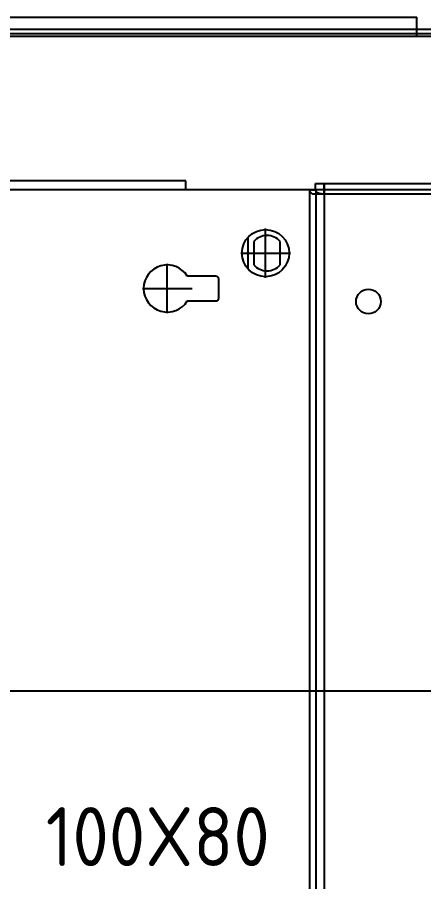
# Model space of a CAD drawing. Header units: millimetres. Extents: x 37984 to 70752, y 14140 to 37584.
# Drawn here: x 45688.4 to 45826, y 24474.7 to 24767.9 of the extents above; entities that cross this region are included whole.
import ezdxf

# ---------------------------------------------------------------- set-up
doc = ezdxf.new("R2010")
doc.units = ezdxf.units.MM
doc.layers.add('! NO PLOT !', color=7, linetype='Continuous', true_color=0xff75dd, plot=False)
doc.layers.add('000-PI-Oprema', color=30, linetype='Continuous', lineweight=5)
doc.layers.add('000-PI-ORMAR', color=2, linetype='Continuous')
doc.layers.add('002-PI-Kabelska kanalica', color=150, linetype='Continuous')
doc.styles.add('PI0', font='isocpeur.ttf', dxfattribs={"width": 0.9})

# ---------------------------------------------------------------- blocks, each defined once
blk = doc.blocks.new('*U527')
at = {"layer": '002-PI-Kabelska kanalica'}
blk.add_line((-20, -100), (-20, 791), dxfattribs=at)
blk = doc.blocks.new('8606.000_montažna')
at = {"layer": '! NO PLOT !'}
for p, q in [((51182.39, 38449.42), (51182.39, 36559.42)), ((51165.39, 38419.52), (51165.39, 38436.32)), ((51159.39, 38433.21), (51159.39, 38422.63)), ((51161.39, 38431.89), (51161.39, 38423.95)), ((51170.39, 38423.95), (51170.39, 38431.89)), ((51156.99, 38427.92), (51173.79, 38427.92)), ((51132.09, 38407.52), (51132.09, 38424.32)), ((51148.59, 38420.12), (51138.9, 38420.12)), ((51149.59, 38412.72), (51149.59, 38419.12)), ((51123.69, 38415.92), (51140.49, 38415.92)), ((51138.9, 38411.72), (51148.59, 38411.72))]:
    blk.add_line(p, q, dxfattribs=at)
blk.add_circle((51165.39, 38427.92), 8, dxfattribs=at)
for centre, radius, start, end in [((51165.89, 38427.92), 6, 41.4096, 138.5904), ((51132.09, 38415.92), 8, 31.6682, 328.3318), ((51165.89, 38427.92), 6, 221.4096, 318.5904), ((51148.59, 38419.12), 1, 0, 90), ((51148.59, 38412.72), 1, 270, 0)]:
    blk.add_arc(centre, radius, start, end, dxfattribs=at)
at = {"layer": '000-PI-ORMAR'}
for p, q in [((51138.39, 38452.42), (50727.39, 38452.42)), ((51138.39, 38449.42), (51138.39, 38452.42)), ((51138.39, 38449.42), (50727.39, 38449.42)), ((51182.39, 38449.42), (51138.39, 38449.42))]:
    blk.add_line(p, q, dxfattribs=at)
blk = doc.blocks.new('spojnica')
at = {"layer": '! NO PLOT !', "transparency": 33554687}
for p, q in [((44768.49, 28808), (44768.49, 28811.5)), ((44768.49, 28811.5), (44768.49, 26919.4)), ((44763.49, 28809.4), (44763.49, 26919.4)), ((44764.49, 28808), (44768.49, 28808)), ((44768.49, 28808), (44856.49, 28808))]:
    blk.add_line(p, q, dxfattribs=at)
for points in [[(44763.49, 28809.4), (44763.51, 28809.2), (44763.57, 28809), (44763.66, 28808.8), (44763.8, 28808.61), (44763.96, 28808.42), (44764.16, 28808.24), (44764.4, 28808.07), (44764.49, 28808)], [(44765.49, 28809.4), (44765.51, 28809.28), (44765.54, 28809.16), (44765.6, 28809.04), (44765.68, 28808.92), (44765.78, 28808.81), (44765.9, 28808.7), (44766.04, 28808.6), (44766.2, 28808.5), (44766.37, 28808.41), (44766.57, 28808.33), (44766.77, 28808.26), (44766.99, 28808.19), (44767.23, 28808.13), (44767.47, 28808.09), (44767.72, 28808.05), (44767.97, 28808.02), (44768.23, 28808.01), (44768.49, 28808)]]:
    blk.add_lwpolyline(points, dxfattribs=at)
blk.add_circle((44783.49, 28771.5), 4.2, dxfattribs=at)
at = {"layer": '000-PI-ORMAR', "transparency": 33554687}
for p, q in [((44765.59, 28811.5), (44859.39, 28811.5)), ((44765.59, 28809.5), (44765.59, 28811.5)), ((44763.49, 28809.4), (44765.49, 28809.4)), ((44765.59, 28809.5), (44768.49, 28809.5)), ((44768.49, 28809.5), (44856.49, 28809.5))]:
    blk.add_line(p, q, dxfattribs=at)

msp = doc.modelspace()

# ---------------------------------------------------------------- linework, layer by layer
at = {"layer": '000-PI-ORMAR'}
for p, q in [((45256.233, 24767.904), (45823.733, 24767.904)), ((45823.733, 24761.404), (45823.733, 24767.904)), ((45256.233, 24763.904), (45823.733, 24763.904)), ((45823.733, 24763.904), (45835.983, 24763.904)), ((45835.995, 24761.404), (45243.995, 24761.404)), ((45256.233, 24762.404), (45823.733, 24762.404)), ((46191.483, 24761.404), (45258.483, 24761.404)), ((45823.733, 24762.404), (45834.483, 24762.404))]:
    msp.add_line(p, q, dxfattribs=at)

# ---------------------------------------------------------------- block references
at = {"rotation": 270}
msp.add_blockref('*U527', (45390.483, 24519.404), dxfattribs=at)
at = {"layer": '000-PI-Oprema'}
for name, p in [('8606.000_montažna', (-5392.912, -13740.014)), ('spojnica', (1023.847, -4100))]:
    msp.add_blockref(name, p, dxfattribs=at)

# ---------------------------------------------------------------- texts
at = {"insert": (45735.983, 24490.006), "char_height": 20, "width": 16.78721, "attachment_point": 5, "style": 'PI0'}
msp.add_mtext('100X{\\fISOCPEUR|b0|i0|c238|p34;8}0', dxfattribs=at)

doc.saveas('drawing.dxf')
